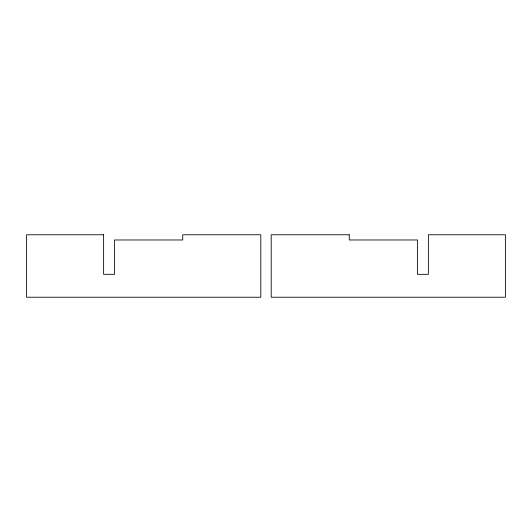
<?xml version="1.0" encoding="UTF-8"?>
<svg xmlns="http://www.w3.org/2000/svg" width="532" height="532" viewBox="0 0 532 532"><rect width="100%" height="100%" fill="white"/><g stroke="black" fill="none" stroke-linecap="round" stroke-linejoin="round"><path stroke-width="0.8" d="M103.627 234.772L26.6 234.772L26.6 297.228L260.793 297.228L260.793 234.772L182.729 234.772L182.729 239.979L114.553 239.979L114.553 274.326L103.627 274.326L103.627 234.772M349.271 234.772L271.207 234.772L271.207 297.228L505.4 297.228L505.4 234.772L428.373 234.772L428.373 274.326L417.447 274.326L417.447 239.979L349.271 239.979L349.271 234.772"/></g></svg>
